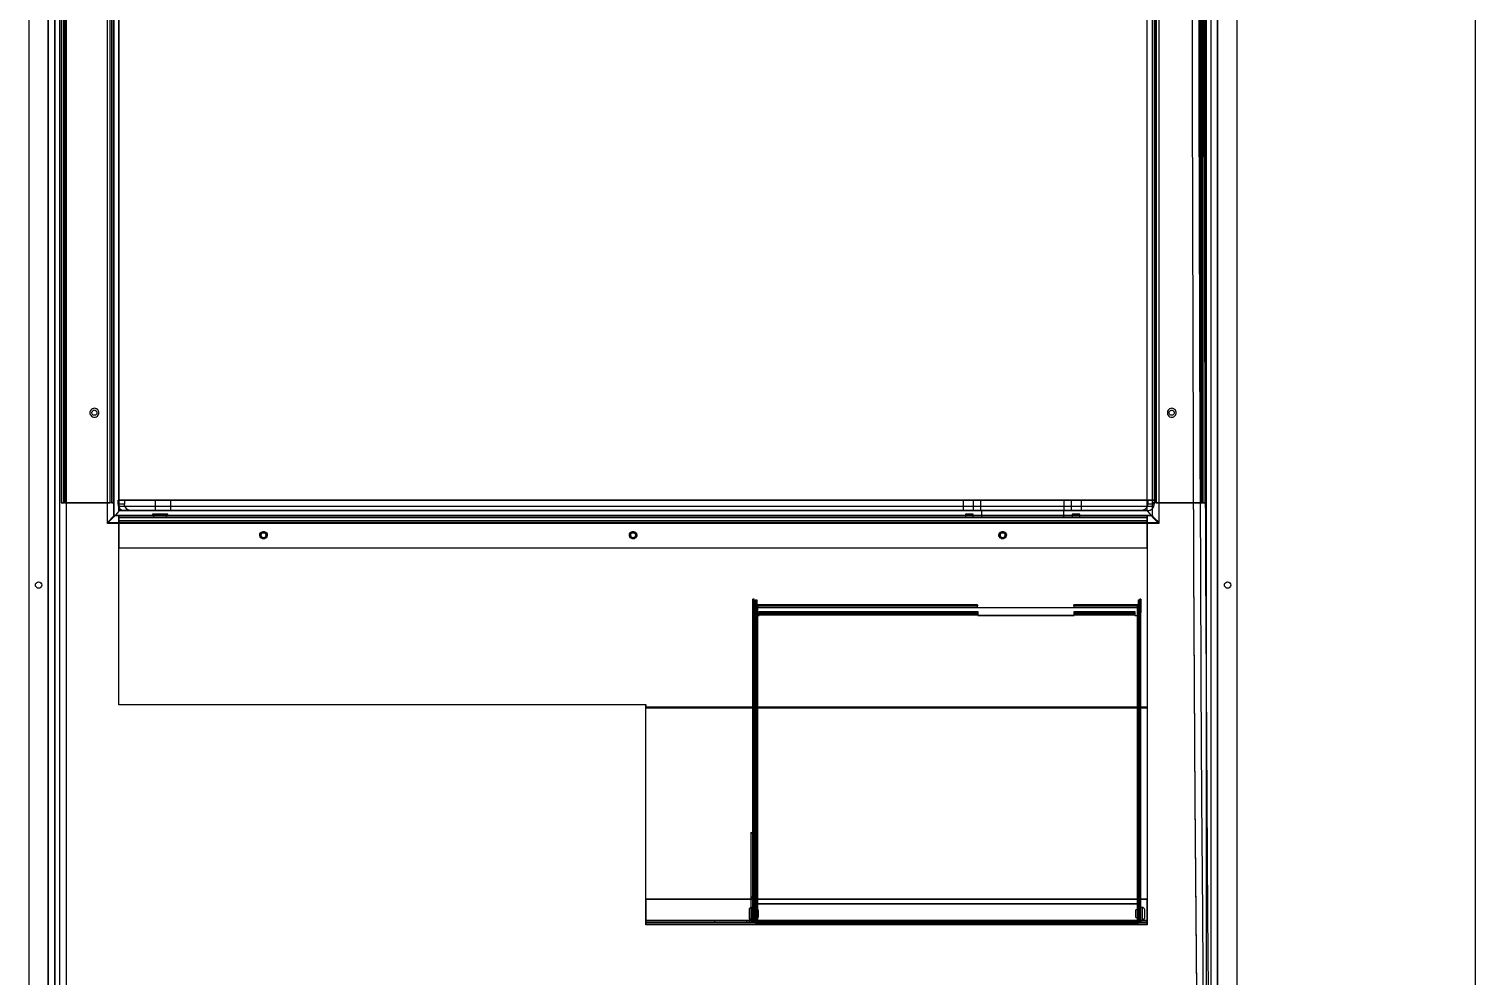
# Model space of a CAD drawing. Extents: x -36.1 to 57, y 1.4 to 46.9.
# Drawn here: x 28.626 to 29.751, y 4.031 to 4.767 of the extents above; entities that cross this region are included whole.
import ezdxf

# ---------------------------------------------------------------- set-up
doc = ezdxf.new("R2010")
doc.units = 0
doc.header["$LTSCALE"] = 0.02
doc.layers.add('CARENAGEM', color=1, linetype='CONTINUOUS')
doc.layers.add('DIVISORIA', color=5, linetype='CONTINUOUS')

msp = doc.modelspace()

# ---------------------------------------------------------------- linework, layer by layer
at = {"layer": 'CARENAGEM', "linetype": 'Continuous'}
for p, q in [((28.6263, 5.8148), (28.6263, 3.7948)), ((28.6263, 5.8148), (28.6263, 3.7948)), ((29.5663, 3.7948), (29.5663, 5.8148)), ((29.5663, 3.7948), (29.5663, 5.8148)), ((28.6413, 3.8138), (28.6413, 5.7958)), ((28.6413, 5.7958), (28.6413, 3.8138)), ((28.6463, 3.8138), (28.6463, 5.7958)), ((28.6463, 5.7958), (28.6463, 3.8138)), ((28.6503, 3.8138), (28.6503, 5.7958)), ((28.6503, 3.8138), (28.6503, 5.7958)), ((28.6553, 5.7984), (28.6553, 3.8111)), ((28.6553, 5.7972), (28.6553, 3.8123)), ((29.542, 5.7958), (29.542, 3.8138)), ((29.546, 3.8138), (29.546, 5.7958)), ((29.5509, 5.7958), (29.5509, 3.8138)), ((29.5509, 3.8138), (29.5509, 5.7958)), ((28.6873, 4.3832), (28.6873, 5.4788)), ((28.6873, 4.3827), (28.6873, 5.4748)), ((28.6923, 5.4788), (28.6923, 4.3887)), ((28.6963, 5.4748), (28.6963, 4.3927)), ((29.4963, 4.3927), (29.4963, 5.4748)), ((29.5003, 4.3887), (29.5003, 5.4788)), ((29.5053, 5.4788), (29.5053, 4.3832)), ((29.5053, 5.4748), (29.5053, 4.3827)), ((28.6923, 4.3888), (28.6923, 5.2788)), ((29.5003, 4.3888), (29.5003, 5.2788)), ((28.6513, 5.2688), (28.6513, 4.3988)), ((28.6513, 5.2688), (28.6513, 4.3988)), ((28.6528, 5.2688), (28.6528, 4.3988)), ((28.6528, 5.2688), (28.6528, 4.3988)), ((28.6536, 5.2688), (28.6536, 4.3988)), ((28.6542, 5.2688), (28.6542, 4.3988)), ((28.6543, 5.2688), (28.6543, 4.3988)), ((28.6551, 4.3988), (28.6551, 5.2688)), ((28.6892, 5.2688), (28.6892, 4.3988)), ((28.6892, 5.2688), (28.6892, 4.3988)), ((28.6908, 5.2688), (28.6908, 4.3988)), ((28.6908, 4.3988), (28.6908, 5.2688)), ((28.6923, 5.2688), (28.6923, 4.3988)), ((28.6923, 5.2688), (28.6923, 4.3988)), ((28.6963, 4.3928), (28.6963, 5.2748)), ((29.4963, 4.3928), (29.4963, 5.2748)), ((29.5003, 4.3988), (29.5003, 5.2688)), ((29.5003, 4.3988), (29.5003, 5.2688)), ((29.5018, 4.3988), (29.5018, 5.2688)), ((29.5018, 5.2688), (29.5018, 4.3988)), ((29.5033, 4.3988), (29.5033, 5.2688)), ((29.5034, 4.3988), (29.5034, 5.2688)), ((29.5375, 5.2688), (29.5375, 4.3988)), ((29.5382, 4.3988), (29.5382, 5.2688)), ((29.5383, 4.3988), (29.5383, 5.2688)), ((29.5389, 4.3988), (29.5389, 5.2688)), ((29.5397, 4.3988), (29.5397, 5.2688)), ((29.5397, 4.3988), (29.5397, 5.2688)), ((29.5412, 4.3988), (29.5412, 5.2688)), ((29.5412, 4.3988), (29.5412, 5.2688)), ((28.6957, 4.4008), (29.5015, 4.4008)), ((28.7006, 4.4008), (28.6957, 4.4008)), ((29.4966, 4.4008), (28.7006, 4.4008)), ((28.7006, 4.4008), (28.7006, 4.3978)), ((28.7246, 4.4008), (28.7246, 4.3928)), ((28.7366, 4.4008), (28.7246, 4.4008)), ((28.7366, 4.3928), (28.7366, 4.4008)), ((29.3531, 4.4008), (29.3531, 4.3928)), ((29.3611, 4.4008), (29.3531, 4.4008)), ((29.3611, 4.3928), (29.3611, 4.4008)), ((29.4316, 4.4008), (29.3666, 4.4008)), ((29.3666, 4.4008), (29.3666, 4.3928)), ((29.4316, 4.3928), (29.4316, 4.4008)), ((29.4371, 4.4008), (29.4371, 4.3928)), ((29.4451, 4.4008), (29.4371, 4.4008)), ((29.4451, 4.3928), (29.4451, 4.4008)), ((29.4966, 4.4008), (29.4966, 4.3978)), ((29.5015, 4.4008), (29.4966, 4.4008)), ((28.6542, 4.3988), (28.6513, 4.3988)), ((28.6528, 4.3988), (28.6513, 4.3988)), ((28.6513, 4.3988), (28.6536, 4.3988)), ((28.6543, 4.3988), (28.6528, 4.3988)), ((28.6551, 4.3988), (28.6528, 4.3988)), ((28.6551, 4.3988), (28.6536, 4.3988)), ((28.6543, 4.3988), (28.6542, 4.3988)), ((28.6892, 4.3988), (28.6542, 4.3988)), ((28.6543, 4.3988), (28.6892, 4.3988)), ((28.6923, 4.3988), (28.6892, 4.3988)), ((28.6908, 4.3988), (28.6892, 4.3988)), ((28.6892, 4.3988), (28.6892, 4.3988)), ((28.6908, 4.3988), (28.6908, 4.3988)), ((28.6908, 4.3988), (28.6923, 4.3988)), ((28.6908, 4.3988), (28.6923, 4.3988)), ((28.6923, 4.3988), (28.6923, 4.3988)), ((28.6923, 4.3888), (29.5003, 4.3888)), ((29.5003, 4.3888), (28.6923, 4.3888)), ((28.6923, 4.3887), (28.6923, 4.3888)), ((28.6923, 4.3888), (28.6923, 4.3888)), ((28.7006, 4.3978), (28.6956, 4.3978)), ((29.5013, 4.3958), (28.696, 4.3958)), ((28.6963, 4.3928), (29.4963, 4.3928)), ((29.4963, 4.3928), (28.6963, 4.3928)), ((28.6963, 4.3927), (28.6963, 4.3928)), ((28.6963, 4.3928), (28.6963, 4.3928)), ((29.4963, 4.3888), (28.6963, 4.3888)), ((28.6963, 4.3888), (29.4963, 4.3888)), ((28.6963, 4.3888), (28.6963, 4.3849)), ((28.6963, 4.3873), (28.6963, 4.3888)), ((28.6963, 4.3888), (28.6963, 4.3888)), ((28.6963, 4.3873), (28.6963, 4.3888)), ((28.6963, 4.3846), (28.6963, 4.3888)), ((28.7006, 4.3928), (29.4967, 4.3928)), ((28.7006, 4.3928), (28.7056, 4.3928)), ((29.4916, 4.3928), (28.7056, 4.3928)), ((28.7223, 4.3898), (28.7223, 4.3888)), ((28.7223, 4.3888), (28.7343, 4.3888)), ((28.7233, 4.3888), (28.7233, 4.3873)), ((28.7333, 4.3888), (28.7233, 4.3888)), ((28.7366, 4.3928), (28.7246, 4.3928)), ((28.7333, 4.3873), (28.7333, 4.3888)), ((28.7343, 4.3888), (28.7343, 4.3898)), ((29.3611, 4.3928), (29.3531, 4.3928)), ((29.3548, 4.3898), (29.3548, 4.3888)), ((29.3608, 4.3888), (29.3548, 4.3888)), ((29.3548, 4.3888), (29.3608, 4.3888)), ((29.3548, 4.3888), (29.3548, 4.3873)), ((29.3608, 4.3888), (29.3608, 4.3898)), ((29.3608, 4.3873), (29.3608, 4.3888)), ((29.4316, 4.3928), (29.3666, 4.3928)), ((29.3673, 4.3928), (29.4313, 4.3928)), ((29.3673, 4.3928), (29.3673, 4.3888)), ((29.4313, 4.3888), (29.3673, 4.3888)), ((29.3673, 4.3888), (29.4313, 4.3888)), ((29.3673, 4.3888), (29.3673, 4.3873)), ((29.4313, 4.3888), (29.4313, 4.3928)), ((29.4313, 4.3873), (29.4313, 4.3888)), ((29.4451, 4.3928), (29.4371, 4.3928)), ((29.4378, 4.3898), (29.4378, 4.3888)), ((29.4438, 4.3888), (29.4378, 4.3888)), ((29.4378, 4.3888), (29.4438, 4.3888)), ((29.4378, 4.3888), (29.4378, 4.3873)), ((29.4438, 4.3888), (29.4438, 4.3898)), ((29.4438, 4.3873), (29.4438, 4.3888)), ((29.4916, 4.3928), (29.4967, 4.3928)), ((29.4963, 4.3928), (29.4963, 4.3927)), ((29.4963, 4.3928), (29.4963, 4.3928)), ((29.4963, 4.3849), (29.4963, 4.3888)), ((29.4963, 4.3888), (29.4963, 4.3888)), ((29.4963, 4.3873), (29.4963, 4.3888)), ((29.4963, 4.3888), (29.4963, 4.3846)), ((29.4963, 4.3873), (29.4963, 4.3888)), ((29.5017, 4.3978), (29.4966, 4.3978)), ((29.5034, 4.3988), (29.5003, 4.3988)), ((29.5018, 4.3988), (29.5003, 4.3988)), ((29.5003, 4.3988), (29.5003, 4.3988)), ((29.5018, 4.3988), (29.5003, 4.3988)), ((29.5003, 4.3888), (29.5003, 4.3887)), ((29.5003, 4.3888), (29.5003, 4.3888)), ((29.5033, 4.3988), (29.5018, 4.3988)), ((29.5018, 4.3988), (29.5018, 4.3988)), ((29.5033, 4.3988), (29.5034, 4.3988)), ((29.5382, 4.3988), (29.5033, 4.3988)), ((29.5034, 4.3988), (29.5383, 4.3988)), ((29.5375, 4.3988), (29.5397, 4.3988)), ((29.5375, 4.3988), (29.5389, 4.3988)), ((29.5397, 4.3988), (29.5382, 4.3988)), ((29.5382, 4.3988), (29.5383, 4.3988)), ((29.5412, 4.3988), (29.5383, 4.3988)), ((29.5412, 4.3988), (29.5389, 4.3988)), ((29.5397, 4.3988), (29.5412, 4.3988)), ((29.5053, 4.3832), (28.6873, 4.3832)), ((29.5053, 4.3827), (28.6873, 4.3827)), ((29.4963, 4.3873), (28.6963, 4.3873)), ((28.6963, 4.3873), (29.4963, 4.3873)), ((28.6963, 4.3873), (28.6963, 4.3849)), ((28.6963, 4.3873), (28.6963, 4.3873)), ((28.6963, 4.3848), (28.6963, 4.3873)), ((28.6963, 4.3849), (29.4963, 4.3849)), ((28.6963, 4.3849), (29.4963, 4.3849)), ((28.6963, 4.3849), (28.6963, 4.3637)), ((28.6963, 4.3849), (28.6963, 4.3849)), ((28.6963, 4.3849), (28.6963, 4.3637)), ((29.4963, 4.3848), (28.6963, 4.3848)), ((28.6963, 4.2419), (28.6963, 4.3848)), ((28.6963, 4.3848), (28.6963, 4.3846)), ((29.4963, 4.3846), (28.6963, 4.3846)), ((28.6963, 4.2417), (28.6963, 4.3846)), ((28.7333, 4.3873), (28.7233, 4.3873)), ((29.3608, 4.3873), (29.3548, 4.3873)), ((29.4313, 4.3873), (29.3673, 4.3873)), ((29.4438, 4.3873), (29.4378, 4.3873)), ((29.4963, 4.3849), (29.4963, 4.3873)), ((29.4963, 4.3873), (29.4963, 4.3873)), ((29.4963, 4.3873), (29.4963, 4.3848)), ((29.4963, 4.3637), (29.4963, 4.3849)), ((29.4963, 4.3849), (29.4963, 4.3849)), ((29.4963, 4.3637), (29.4963, 4.3849)), ((29.4963, 4.3848), (29.4963, 4.2399)), ((29.4963, 4.3848), (29.4963, 4.3846)), ((29.4963, 4.3846), (29.4963, 4.2397)), ((28.8063, 4.3736), (28.8063, 4.3736)), ((28.8068, 4.3737), (28.8068, 4.3736)), ((28.8108, 4.3736), (28.8108, 4.3737)), ((28.8113, 4.3736), (28.8113, 4.3736)), ((29.0938, 4.3736), (29.0938, 4.3736)), ((29.0943, 4.3737), (29.0943, 4.3736)), ((29.0983, 4.3736), (29.0983, 4.3737)), ((29.0988, 4.3736), (29.0988, 4.3736)), ((29.3813, 4.3736), (29.3813, 4.3736)), ((29.3818, 4.3737), (29.3818, 4.3736)), ((29.3858, 4.3736), (29.3858, 4.3737)), ((29.3863, 4.3736), (29.3863, 4.3736)), ((28.6963, 4.3637), (29.4963, 4.3637)), ((28.6963, 4.3637), (29.4963, 4.3637)), ((28.6963, 4.3637), (28.6963, 4.3637)), ((29.4963, 4.3637), (29.4963, 4.3637)), ((29.1895, 4.0727), (29.1895, 4.3239)), ((29.1904, 4.3239), (29.1895, 4.3239)), ((29.1895, 4.3134), (29.1895, 4.3239)), ((29.1904, 4.0727), (29.1904, 4.3239)), ((29.1904, 4.3134), (29.1904, 4.3239)), ((29.1916, 4.0814), (29.1916, 4.3232)), ((29.1916, 4.3232), (29.1925, 4.3232)), ((29.1916, 4.3232), (29.1916, 4.3192)), ((29.1925, 4.0814), (29.1925, 4.3232)), ((29.1925, 4.3232), (29.1925, 4.3192)), ((29.4895, 4.0814), (29.4895, 4.3232)), ((29.4895, 4.3232), (29.4904, 4.3232)), ((29.4895, 4.3192), (29.4895, 4.3232)), ((29.4904, 4.0727), (29.4904, 4.3239)), ((29.4913, 4.3239), (29.4904, 4.3239)), ((29.4904, 4.3239), (29.4904, 4.3134)), ((29.4904, 4.0814), (29.4904, 4.3232)), ((29.4904, 4.3192), (29.4904, 4.3232)), ((29.4913, 4.0727), (29.4913, 4.3239)), ((29.4913, 4.3239), (29.4913, 4.3134)), ((29.1895, 4.3116), (29.1895, 4.3134)), ((29.1895, 4.3134), (29.1904, 4.3134)), ((29.1895, 4.0738), (29.1895, 4.3116)), ((29.1904, 4.3116), (29.1895, 4.3116)), ((29.1904, 4.3116), (29.1904, 4.3134)), ((29.1904, 4.0738), (29.1904, 4.3116)), ((29.1913, 4.3114), (29.1913, 4.3113)), ((29.1913, 4.3112), (29.1913, 4.3114)), ((29.1913, 4.3111), (29.1913, 4.3113)), ((29.1913, 4.0737), (29.1913, 4.3112)), ((29.1913, 4.3112), (29.1913, 4.3111)), ((29.1913, 4.3112), (29.1943, 4.3112)), ((29.1913, 4.0735), (29.1913, 4.3111)), ((29.1913, 4.3111), (29.1943, 4.3111)), ((29.1925, 4.3192), (29.1916, 4.3192)), ((29.1916, 4.3174), (29.1916, 4.3192)), ((29.1916, 4.0729), (29.1916, 4.3174)), ((29.1916, 4.3174), (29.1925, 4.3174)), ((29.1925, 4.3174), (29.1925, 4.3192)), ((29.1925, 4.0729), (29.1925, 4.3174)), ((29.1934, 4.3195), (29.1934, 4.3186)), ((29.1934, 4.3195), (29.1934, 4.3192)), ((29.3641, 4.3195), (29.1934, 4.3195)), ((29.1934, 4.3192), (29.1934, 4.3173)), ((29.1934, 4.3183), (29.1934, 4.3192)), ((29.3641, 4.3192), (29.1934, 4.3192)), ((29.1934, 4.3186), (29.1934, 4.3183)), ((29.3641, 4.3186), (29.1934, 4.3186)), ((29.1934, 4.3183), (29.1934, 4.3173)), ((29.3641, 4.3183), (29.1934, 4.3183)), ((29.1934, 4.0728), (29.1934, 4.3173)), ((29.1934, 4.0729), (29.1934, 4.3173)), ((29.1934, 4.3173), (29.1934, 4.3173)), ((29.1934, 4.3173), (29.3641, 4.3173)), ((29.1934, 4.3173), (29.3641, 4.3173)), ((29.1943, 4.3132), (29.1943, 4.3141)), ((29.1943, 4.3134), (29.1943, 4.3141)), ((29.1943, 4.3141), (29.3645, 4.3141)), ((29.1943, 4.3113), (29.1943, 4.3134)), ((29.3645, 4.3134), (29.1943, 4.3134)), ((29.1943, 4.3132), (29.1943, 4.3125)), ((29.1943, 4.3132), (29.3645, 4.3132)), ((29.1943, 4.3114), (29.1943, 4.3125)), ((29.1943, 4.3125), (29.3645, 4.3125)), ((29.1943, 4.3114), (29.1943, 4.3112)), ((29.3645, 4.3114), (29.1943, 4.3114)), ((29.1943, 4.3111), (29.1943, 4.3113)), ((29.3645, 4.3113), (29.1943, 4.3113)), ((29.1943, 4.3111), (29.1943, 4.3112)), ((29.3641, 4.3195), (29.3641, 4.3186)), ((29.3641, 4.3192), (29.3641, 4.3195)), ((29.3641, 4.3173), (29.3641, 4.3192)), ((29.3641, 4.3183), (29.3641, 4.3186)), ((29.3641, 4.3173), (29.3641, 4.3183)), ((29.3641, 4.3171), (29.3641, 4.3173)), ((29.3641, 4.3173), (29.3641, 4.3171)), ((29.4391, 4.3171), (29.3641, 4.3171)), ((29.4391, 4.3171), (29.3641, 4.3171)), ((29.3641, 4.3171), (29.3641, 4.3171)), ((29.3645, 4.3132), (29.3645, 4.3141)), ((29.3645, 4.3141), (29.3645, 4.3134)), ((29.3645, 4.3134), (29.3645, 4.3113)), ((29.3645, 4.3125), (29.3645, 4.3132)), ((29.3645, 4.3125), (29.3645, 4.3114)), ((29.3645, 4.3112), (29.3645, 4.3114)), ((29.3645, 4.3111), (29.3645, 4.3113)), ((29.4395, 4.3112), (29.3645, 4.3112)), ((29.3645, 4.3112), (29.3645, 4.3111)), ((29.3645, 4.3111), (29.4395, 4.3111)), ((29.4886, 4.3195), (29.4391, 4.3195)), ((29.4391, 4.3186), (29.4391, 4.3195)), ((29.4391, 4.3195), (29.4391, 4.3192)), ((29.4886, 4.3192), (29.4391, 4.3192)), ((29.4391, 4.3192), (29.4391, 4.3173)), ((29.4886, 4.3186), (29.4391, 4.3186)), ((29.4391, 4.3186), (29.4391, 4.3183)), ((29.4886, 4.3183), (29.4391, 4.3183)), ((29.4391, 4.3183), (29.4391, 4.3173)), ((29.4391, 4.3173), (29.4886, 4.3173)), ((29.4391, 4.3173), (29.4886, 4.3173)), ((29.4391, 4.3171), (29.4391, 4.3173)), ((29.4391, 4.3171), (29.4391, 4.3173)), ((29.4391, 4.3171), (29.4391, 4.3171)), ((29.4395, 4.3141), (29.4865, 4.3141)), ((29.4395, 4.3141), (29.4395, 4.3132)), ((29.4395, 4.3134), (29.4395, 4.3141)), ((29.4865, 4.3134), (29.4395, 4.3134)), ((29.4395, 4.3113), (29.4395, 4.3134)), ((29.4395, 4.3132), (29.4865, 4.3132)), ((29.4395, 4.3132), (29.4395, 4.3125)), ((29.4395, 4.3125), (29.4865, 4.3125)), ((29.4395, 4.3114), (29.4395, 4.3125)), ((29.4865, 4.3114), (29.4395, 4.3114)), ((29.4395, 4.3114), (29.4395, 4.3112)), ((29.4865, 4.3113), (29.4395, 4.3113)), ((29.4395, 4.3111), (29.4395, 4.3113)), ((29.4395, 4.3111), (29.4395, 4.3112)), ((29.4865, 4.3132), (29.4865, 4.3141)), ((29.4865, 4.3141), (29.4865, 4.3134)), ((29.4865, 4.3134), (29.4865, 4.3113)), ((29.4865, 4.3125), (29.4865, 4.3132)), ((29.4865, 4.3125), (29.4865, 4.3114)), ((29.4865, 4.3112), (29.4865, 4.3114)), ((29.4865, 4.3111), (29.4865, 4.3113)), ((29.4865, 4.3112), (29.4865, 4.3111)), ((29.4865, 4.3112), (29.4895, 4.3112)), ((29.4865, 4.3111), (29.4895, 4.3111)), ((29.4886, 4.3195), (29.4886, 4.3186)), ((29.4886, 4.3192), (29.4886, 4.3195)), ((29.4886, 4.3183), (29.4886, 4.3192)), ((29.4886, 4.3173), (29.4886, 4.3192)), ((29.4886, 4.3183), (29.4886, 4.3186)), ((29.4886, 4.3173), (29.4886, 4.3183)), ((29.4886, 4.0728), (29.4886, 4.3173)), ((29.4886, 4.0729), (29.4886, 4.3173)), ((29.4886, 4.3173), (29.4886, 4.3173)), ((29.4904, 4.3192), (29.4895, 4.3192)), ((29.4895, 4.3174), (29.4895, 4.3192)), ((29.4895, 4.0729), (29.4895, 4.3174)), ((29.4895, 4.3174), (29.4904, 4.3174)), ((29.4895, 4.3114), (29.4895, 4.3113)), ((29.4895, 4.3114), (29.4895, 4.3112)), ((29.4895, 4.3111), (29.4895, 4.3113)), ((29.4895, 4.0737), (29.4895, 4.3112)), ((29.4895, 4.3111), (29.4895, 4.3112)), ((29.4895, 4.0735), (29.4895, 4.3111)), ((29.4904, 4.3174), (29.4904, 4.3192)), ((29.4904, 4.0729), (29.4904, 4.3174)), ((29.4904, 4.3116), (29.4904, 4.3134)), ((29.4904, 4.3134), (29.4913, 4.3134)), ((29.4904, 4.0738), (29.4904, 4.3116)), ((29.4913, 4.3116), (29.4904, 4.3116)), ((29.4913, 4.3116), (29.4913, 4.3134)), ((29.4913, 4.0738), (29.4913, 4.3116)), ((28.6963, 4.2417), (28.6963, 4.2419)), ((28.6963, 4.2419), (29.1063, 4.2419)), ((29.1063, 4.2417), (28.6963, 4.2417)), ((29.1063, 4.2417), (29.1063, 4.2419)), ((29.1063, 4.2419), (29.1063, 4.2399)), ((29.1063, 4.2397), (29.1063, 4.2417)), ((29.4963, 4.2399), (29.1063, 4.2399)), ((29.1063, 4.2399), (29.1063, 4.2397)), ((29.1063, 4.2396), (29.1063, 4.2399)), ((29.4963, 4.2397), (29.1063, 4.2397)), ((29.1063, 4.2393), (29.1063, 4.2397)), ((29.4963, 4.2396), (29.1063, 4.2396)), ((29.1063, 4.0738), (29.1063, 4.2396)), ((29.1063, 4.2396), (29.1063, 4.2393)), ((29.1063, 4.2393), (29.4963, 4.2393)), ((29.1063, 4.0735), (29.1063, 4.2393)), ((29.4963, 4.2397), (29.4963, 4.2399)), ((29.4963, 4.2399), (29.4963, 4.2396)), ((29.4963, 4.2397), (29.4963, 4.2393)), ((29.4963, 4.2396), (29.4963, 4.0738)), ((29.4963, 4.2396), (29.4963, 4.2393)), ((29.4963, 4.2393), (29.4963, 4.0735)), ((29.188, 4.142), (29.188, 4.092)), ((29.1895, 4.142), (29.188, 4.142)), ((29.188, 4.1419), (29.188, 4.142)), ((29.188, 4.1419), (29.188, 4.0749)), ((29.1895, 4.1419), (29.188, 4.1419)), ((29.1895, 4.142), (29.1895, 4.092)), ((29.1895, 4.1419), (29.1895, 4.142)), ((29.1895, 4.1419), (29.1895, 4.0749)), ((29.4963, 4.0905), (29.1063, 4.0905)), ((29.1063, 4.0903), (29.1063, 4.0905)), ((29.1063, 4.0905), (29.1063, 4.074)), ((29.4963, 4.0903), (29.1063, 4.0903)), ((29.1063, 4.0903), (29.1063, 4.0738)), ((29.188, 4.092), (29.1895, 4.092)), ((29.1895, 4.092), (29.188, 4.092)), ((29.188, 4.092), (29.188, 4.092)), ((29.188, 4.092), (29.188, 4.075)), ((29.1885, 4.0741), (29.1885, 4.0841)), ((29.1895, 4.0841), (29.1885, 4.0841)), ((29.1895, 4.092), (29.1895, 4.075)), ((29.1895, 4.092), (29.1895, 4.092)), ((29.1895, 4.0841), (29.1895, 4.0741)), ((29.1913, 4.0867), (29.1913, 4.0868)), ((29.1913, 4.0868), (29.1913, 4.0737)), ((29.4895, 4.0868), (29.1913, 4.0868)), ((29.1913, 4.0867), (29.1913, 4.0736)), ((29.4895, 4.0867), (29.1913, 4.0867)), ((29.4895, 4.0867), (29.4895, 4.0868)), ((29.4895, 4.0737), (29.4895, 4.0868)), ((29.4895, 4.0736), (29.4895, 4.0867)), ((29.4913, 4.0741), (29.4913, 4.0841)), ((29.4923, 4.0841), (29.4913, 4.0841)), ((29.4923, 4.0841), (29.4923, 4.0741)), ((29.4963, 4.0903), (29.4963, 4.0905)), ((29.4963, 4.074), (29.4963, 4.0905)), ((29.4963, 4.0738), (29.4963, 4.0903)), ((29.4963, 4.074), (29.1063, 4.074)), ((29.1063, 4.074), (29.1063, 4.0738)), ((29.1063, 4.074), (29.1063, 4.0719)), ((29.4963, 4.0738), (29.1063, 4.0738)), ((29.1063, 4.0738), (29.4963, 4.0738)), ((29.1063, 4.0735), (29.1063, 4.0738)), ((29.1063, 4.072), (29.1063, 4.0738)), ((29.1063, 4.0738), (29.1063, 4.0704)), ((29.4963, 4.0735), (29.1063, 4.0735)), ((29.1063, 4.0705), (29.1063, 4.0735)), ((29.1845, 4.0735), (29.1595, 4.0735)), ((29.1595, 4.0734), (29.1595, 4.0735)), ((29.1595, 4.0735), (29.1595, 4.072)), ((29.1865, 4.0734), (29.1595, 4.0734)), ((29.1595, 4.0734), (29.1595, 4.0719)), ((29.1845, 4.0735), (29.1845, 4.072)), ((29.1865, 4.0735), (29.1845, 4.0735)), ((29.1845, 4.0735), (29.1845, 4.0735)), ((29.1845, 4.0735), (29.1845, 4.072)), ((29.1865, 4.0821), (29.1865, 4.0761)), ((29.1865, 4.0734), (29.1865, 4.0735)), ((29.1865, 4.0734), (29.1865, 4.0719)), ((29.188, 4.0749), (29.188, 4.075)), ((29.1895, 4.0749), (29.188, 4.0749)), ((29.1885, 4.0741), (29.1895, 4.0741)), ((29.1895, 4.0821), (29.1895, 4.0761)), ((29.1895, 4.0761), (29.1895, 4.0821)), ((29.1935, 4.0821), (29.1895, 4.0821)), ((29.1904, 4.0821), (29.1895, 4.0821)), ((29.1895, 4.0761), (29.1935, 4.0761)), ((29.1895, 4.0761), (29.1904, 4.0761)), ((29.1895, 4.0749), (29.1895, 4.075)), ((29.1895, 4.0728), (29.1895, 4.0738)), ((29.1895, 4.0738), (29.1904, 4.0738)), ((29.1895, 4.0727), (29.1895, 4.0728)), ((29.1904, 4.0728), (29.1895, 4.0728)), ((29.1904, 4.0761), (29.1904, 4.0821)), ((29.1904, 4.0728), (29.1904, 4.0738)), ((29.1904, 4.0727), (29.1904, 4.0728)), ((29.1913, 4.0737), (29.1913, 4.0735)), ((29.1913, 4.0729), (29.1913, 4.0737)), ((29.1913, 4.0737), (29.1913, 4.0736)), ((29.1913, 4.0737), (29.1913, 4.0728)), ((29.4895, 4.0737), (29.1913, 4.0737)), ((29.1913, 4.0737), (29.4895, 4.0737)), ((29.1913, 4.0736), (29.1913, 4.0719)), ((29.4895, 4.0736), (29.1913, 4.0736)), ((29.1913, 4.072), (29.1913, 4.0735)), ((29.1913, 4.0735), (29.4895, 4.0735)), ((29.1913, 4.0729), (29.1913, 4.072)), ((29.1913, 4.0728), (29.1913, 4.0729)), ((29.4895, 4.0729), (29.1913, 4.0729)), ((29.1913, 4.0728), (29.1913, 4.0719)), ((29.1913, 4.0728), (29.4895, 4.0728)), ((29.1916, 4.0821), (29.1916, 4.0761)), ((29.1925, 4.0821), (29.1916, 4.0821)), ((29.1916, 4.0814), (29.1925, 4.0814)), ((29.1916, 4.0737), (29.1916, 4.0814)), ((29.1916, 4.0761), (29.1925, 4.0761)), ((29.1925, 4.0737), (29.1916, 4.0737)), ((29.1916, 4.0729), (29.1916, 4.0737)), ((29.1916, 4.0729), (29.1925, 4.0729)), ((29.1925, 4.0821), (29.1925, 4.0761)), ((29.1925, 4.0814), (29.1925, 4.0737)), ((29.1925, 4.0729), (29.1925, 4.0737)), ((29.1934, 4.0728), (29.1934, 4.0729)), ((29.1934, 4.0729), (29.4886, 4.0729)), ((29.1934, 4.0728), (29.4886, 4.0728)), ((29.1935, 4.0821), (29.1935, 4.0761)), ((29.4873, 4.0761), (29.4873, 4.0821)), ((29.4913, 4.0821), (29.4873, 4.0821)), ((29.4873, 4.0761), (29.4913, 4.0761)), ((29.4886, 4.0728), (29.4886, 4.0729)), ((29.4895, 4.0761), (29.4895, 4.0821)), ((29.4904, 4.0821), (29.4895, 4.0821)), ((29.4895, 4.0814), (29.4904, 4.0814)), ((29.4895, 4.0737), (29.4895, 4.0814)), ((29.4895, 4.0761), (29.4904, 4.0761)), ((29.4904, 4.0737), (29.4895, 4.0737)), ((29.4895, 4.0737), (29.4895, 4.0729)), ((29.4895, 4.0737), (29.4895, 4.0735)), ((29.4895, 4.0737), (29.4895, 4.0729)), ((29.4895, 4.0728), (29.4895, 4.0737)), ((29.4895, 4.0737), (29.4895, 4.0736)), ((29.4895, 4.0719), (29.4895, 4.0736)), ((29.4895, 4.0735), (29.4895, 4.072)), ((29.4895, 4.0729), (29.4904, 4.0729)), ((29.4895, 4.0729), (29.4895, 4.072)), ((29.4895, 4.0729), (29.4895, 4.0728)), ((29.4895, 4.0728), (29.4895, 4.0719)), ((29.4904, 4.0821), (29.4904, 4.0761)), ((29.4904, 4.0821), (29.4904, 4.0761)), ((29.4913, 4.0821), (29.4904, 4.0821)), ((29.4904, 4.0814), (29.4904, 4.0737)), ((29.4904, 4.0761), (29.4913, 4.0761)), ((29.4904, 4.0728), (29.4904, 4.0738)), ((29.4904, 4.0738), (29.4913, 4.0738)), ((29.4904, 4.0737), (29.4904, 4.0729)), ((29.4904, 4.0728), (29.4904, 4.0727)), ((29.4913, 4.0728), (29.4904, 4.0728)), ((29.4913, 4.0761), (29.4913, 4.0821)), ((29.4913, 4.0761), (29.4913, 4.0821)), ((29.4913, 4.0741), (29.4923, 4.0741)), ((29.4913, 4.0728), (29.4913, 4.0738)), ((29.4913, 4.0728), (29.4913, 4.0727)), ((29.4943, 4.0761), (29.4943, 4.0821)), ((29.4963, 4.0719), (29.4963, 4.074)), ((29.4963, 4.074), (29.4963, 4.0738)), ((29.4963, 4.0735), (29.4963, 4.0738)), ((29.4963, 4.0738), (29.4963, 4.072)), ((29.4963, 4.0704), (29.4963, 4.0738)), ((29.4963, 4.0735), (29.4963, 4.0705)), ((29.4963, 4.072), (29.1063, 4.072)), ((29.1063, 4.0719), (29.1063, 4.072)), ((29.1063, 4.072), (29.1063, 4.0705)), ((29.4963, 4.0719), (29.1063, 4.0719)), ((29.1063, 4.0704), (29.1063, 4.0719)), ((29.4963, 4.0705), (29.1063, 4.0705)), ((29.1063, 4.0704), (29.1063, 4.0705)), ((29.4963, 4.0704), (29.1063, 4.0704)), ((29.1845, 4.072), (29.1595, 4.072)), ((29.1595, 4.0719), (29.1595, 4.072)), ((29.1865, 4.0719), (29.1595, 4.0719)), ((29.1845, 4.072), (29.1845, 4.072)), ((29.1845, 4.072), (29.1865, 4.072)), ((29.1865, 4.0719), (29.1865, 4.072)), ((29.1904, 4.0727), (29.1895, 4.0727)), ((29.1913, 4.0719), (29.1913, 4.072)), ((29.1913, 4.072), (29.4895, 4.072)), ((29.1913, 4.0719), (29.4895, 4.0719)), ((29.4895, 4.072), (29.4895, 4.0719)), ((29.4913, 4.0727), (29.4904, 4.0727)), ((29.4963, 4.072), (29.4963, 4.0719)), ((29.4963, 4.072), (29.4963, 4.0705)), ((29.4963, 4.0704), (29.4963, 4.0719)), ((29.4963, 4.0705), (29.4963, 4.0704))]:
    msp.add_line(p, q, dxfattribs=at)
at = {"layer": 'CARENAGEM', "linetype": 'Continuous', "flags": 128}
for points in [[(29.5366, 3.8111), (29.5358, 3.8992), (29.535, 3.9878), (29.5342, 4.0771), (29.5336, 4.1669), (29.533, 4.2572), (29.5326, 4.3478), (29.5322, 4.4388), (29.5319, 4.5301), (29.5317, 4.6215), (29.5315, 4.7131), (29.5315, 4.8048), (29.5315, 4.8964), (29.5317, 4.988), (29.5319, 5.0795), (29.5322, 5.1707), (29.5326, 5.2617), (29.533, 5.3524), (29.5336, 5.4426), (29.5342, 5.5324), (29.535, 5.6217), (29.5358, 5.7104), (29.5366, 5.7984)], [(29.5366, 3.8123), (29.5358, 3.9002), (29.535, 3.9888), (29.5342, 4.078), (29.5336, 4.1677), (29.533, 4.2578), (29.5326, 4.3484), (29.5322, 4.4393), (29.5319, 4.5304), (29.5317, 4.6217), (29.5315, 4.7132), (29.5315, 4.8048), (29.5315, 4.8963), (29.5317, 4.9878), (29.5319, 5.0791), (29.5322, 5.1703), (29.5326, 5.2612), (29.533, 5.3517), (29.5336, 5.4419), (29.5342, 5.5316), (29.535, 5.6207), (29.5358, 5.7093), (29.5366, 5.7972)], [(29.5416, 5.7958), (29.5408, 5.708), (29.5399, 5.6195), (29.5392, 5.5305), (29.5386, 5.4409), (29.538, 5.3509), (29.5376, 5.2605), (29.5372, 5.1698), (29.5369, 5.0787), (29.5367, 4.9875), (29.5365, 4.8962), (29.5365, 4.8048), (29.5365, 4.7134), (29.5367, 4.622), (29.5369, 4.5308), (29.5372, 4.4398), (29.5376, 4.349), (29.538, 4.2586), (29.5386, 4.1686), (29.5392, 4.079), (29.5399, 3.99), (29.5408, 3.9016), (29.5416, 3.8138)], [(29.5456, 5.7958), (29.5448, 5.708), (29.5439, 5.6195), (29.5432, 5.5305), (29.5426, 5.4409), (29.542, 5.3509), (29.5416, 5.2605), (29.5412, 5.1698), (29.5409, 5.0787), (29.5407, 4.9875), (29.5405, 4.8962), (29.5405, 4.8048), (29.5405, 4.7134), (29.5407, 4.622), (29.5409, 4.5308), (29.5412, 4.4398), (29.5416, 4.349), (29.542, 4.2586), (29.5426, 4.1686), (29.5432, 4.079), (29.5439, 3.99), (29.5448, 3.9016), (29.5456, 3.8138)], [(28.6772, 4.4653), (28.678, 4.4654), (28.6788, 4.4657), (28.6795, 4.4662), (28.6801, 4.4668), (28.6805, 4.4675), (28.6807, 4.4683), (28.6807, 4.4692), (28.6805, 4.47), (28.6801, 4.4708), (28.6795, 4.4714), (28.6788, 4.4719), (28.678, 4.4722), (28.6772, 4.4723), (28.6764, 4.4722), (28.6756, 4.4719), (28.6749, 4.4714), (28.6743, 4.4708), (28.6739, 4.47), (28.6737, 4.4692), (28.6737, 4.4683), (28.6739, 4.4675), (28.6743, 4.4668), (28.6749, 4.4662), (28.6756, 4.4657), (28.6764, 4.4654), (28.6772, 4.4653)], [(28.6772, 4.4708), (28.6779, 4.4707), (28.6785, 4.4703), (28.6789, 4.4699), (28.6792, 4.4693), (28.6792, 4.4686), (28.6791, 4.468), (28.6787, 4.4674), (28.6782, 4.467), (28.6776, 4.4668), (28.6769, 4.4668), (28.6763, 4.467), (28.6758, 4.4674), (28.6754, 4.468), (28.6753, 4.4686), (28.6753, 4.4693), (28.6756, 4.4699), (28.676, 4.4703), (28.6766, 4.4707), (28.6772, 4.4708)], [(29.5153, 4.4723), (29.5145, 4.4722), (29.5137, 4.4719), (29.513, 4.4714), (29.5125, 4.4708), (29.5121, 4.47), (29.5119, 4.4692), (29.5119, 4.4683), (29.5121, 4.4675), (29.5125, 4.4668), (29.513, 4.4662), (29.5137, 4.4657), (29.5145, 4.4654), (29.5153, 4.4653), (29.5162, 4.4654), (29.517, 4.4657), (29.5176, 4.4662), (29.5182, 4.4668), (29.5186, 4.4675), (29.5188, 4.4683), (29.5188, 4.4692), (29.5186, 4.47), (29.5182, 4.4708), (29.5176, 4.4714), (29.517, 4.4719), (29.5162, 4.4722), (29.5153, 4.4723)], [(29.5153, 4.4668), (29.5146, 4.4669), (29.514, 4.4672), (29.5136, 4.4677), (29.5133, 4.4683), (29.5133, 4.4689), (29.5134, 4.4696), (29.5138, 4.4701), (29.5143, 4.4705), (29.5149, 4.4707), (29.5156, 4.4707), (29.5162, 4.4705), (29.5167, 4.4701), (29.5171, 4.4696), (29.5173, 4.4689), (29.5172, 4.4683), (29.517, 4.4677), (29.5165, 4.4672), (29.5159, 4.4669), (29.5153, 4.4668)], [(28.6956, 4.3978), (28.6956, 4.3986), (28.6956, 4.3994), (28.6957, 4.4), (28.6957, 4.4004), (28.6957, 4.4007), (28.6957, 4.4008)], [(29.5015, 4.4008), (29.5016, 4.4007), (29.5016, 4.4004), (29.5016, 4.4), (29.5016, 4.3994), (29.5017, 4.3986), (29.5017, 4.3978)], [(28.6963, 4.3927), (28.6959, 4.3921), (28.6951, 4.391), (28.6933, 4.389), (28.6919, 4.3874), (28.6903, 4.3857), (28.6873, 4.3827), (28.6873, 4.3827)], [(28.6923, 4.3887), (28.6921, 4.3884), (28.6916, 4.3878), (28.6906, 4.3867), (28.6889, 4.3849), (28.6873, 4.3832), (28.6873, 4.3832)], [(28.6956, 4.3978), (28.6957, 4.3966), (28.696, 4.3958)], [(28.696, 4.3958), (28.6965, 4.3949), (28.6971, 4.3942), (28.6978, 4.3936), (28.6987, 4.3931), (28.6996, 4.3929), (28.7006, 4.3928)], [(28.7056, 4.3928), (28.7048, 4.3928), (28.7039, 4.3931), (28.7031, 4.3934), (28.7024, 4.3939), (28.7018, 4.3946), (28.7013, 4.3953), (28.7009, 4.3961), (28.7007, 4.3969), (28.7006, 4.3978)], [(28.7283, 4.3896), (28.7294, 4.3896), (28.7304, 4.3896), (28.7314, 4.3896), (28.7323, 4.3896), (28.733, 4.3897), (28.7336, 4.3897), (28.734, 4.3897), (28.7342, 4.3898), (28.7342, 4.3898), (28.734, 4.3898), (28.7336, 4.3899), (28.733, 4.3899), (28.7323, 4.3899), (28.7314, 4.39), (28.7304, 4.39), (28.7294, 4.39), (28.7283, 4.39), (28.7272, 4.39), (28.7261, 4.39), (28.7251, 4.39), (28.7242, 4.3899), (28.7235, 4.3899), (28.7229, 4.3899), (28.7225, 4.3898), (28.7223, 4.3898), (28.7223, 4.3898), (28.7225, 4.3897), (28.7229, 4.3897), (28.7235, 4.3897), (28.7242, 4.3896), (28.7251, 4.3896), (28.7261, 4.3896), (28.7272, 4.3896), (28.7283, 4.3896)], [(29.3578, 4.3897), (29.3585, 4.3897), (29.3593, 4.3897), (29.3599, 4.3897), (29.3604, 4.3897), (29.3607, 4.3898), (29.3608, 4.3898), (29.3607, 4.3898), (29.3604, 4.3898), (29.3599, 4.3899), (29.3593, 4.3899), (29.3585, 4.3899), (29.3578, 4.3899), (29.357, 4.3899), (29.3563, 4.3899), (29.3556, 4.3899), (29.3552, 4.3898), (29.3549, 4.3898), (29.3548, 4.3898), (29.3549, 4.3898), (29.3552, 4.3897), (29.3556, 4.3897), (29.3563, 4.3897), (29.357, 4.3897), (29.3578, 4.3897)], [(29.4408, 4.3897), (29.4415, 4.3897), (29.4423, 4.3897), (29.4429, 4.3897), (29.4434, 4.3897), (29.4437, 4.3898), (29.4438, 4.3898), (29.4437, 4.3898), (29.4434, 4.3898), (29.4429, 4.3899), (29.4423, 4.3899), (29.4415, 4.3899), (29.4408, 4.3899), (29.44, 4.3899), (29.4393, 4.3899), (29.4386, 4.3899), (29.4382, 4.3898), (29.4379, 4.3898), (29.4378, 4.3898), (29.4379, 4.3898), (29.4382, 4.3897), (29.4386, 4.3897), (29.4393, 4.3897), (29.44, 4.3897), (29.4408, 4.3897)], [(29.4966, 4.3978), (29.4965, 4.3968), (29.4963, 4.3959), (29.4958, 4.395), (29.4952, 4.3942), (29.4944, 4.3936), (29.4935, 4.3932), (29.4926, 4.3929), (29.4916, 4.3928)], [(29.4963, 4.3927), (29.4966, 4.3921), (29.4974, 4.391), (29.4992, 4.389), (29.5007, 4.3874), (29.5022, 4.3857), (29.5052, 4.3827), (29.5053, 4.3827)], [(29.4967, 4.3928), (29.4977, 4.3929), (29.4986, 4.3931), (29.4994, 4.3936), (29.5002, 4.3942), (29.5008, 4.3949), (29.5013, 4.3958)], [(29.5003, 4.3887), (29.5004, 4.3884), (29.5009, 4.3878), (29.5019, 4.3867), (29.5036, 4.3849), (29.5053, 4.3832), (29.5053, 4.3832)], [(29.5013, 4.3958), (29.5016, 4.3969), (29.5017, 4.3978)], [(28.8088, 4.3707), (28.808, 4.3708), (28.8073, 4.3712), (28.8066, 4.3716), (28.8062, 4.3723), (28.8059, 4.373), (28.8059, 4.3738), (28.806, 4.3746), (28.8064, 4.3753), (28.8069, 4.3759), (28.8076, 4.3763), (28.8084, 4.3765), (28.8092, 4.3765), (28.8099, 4.3763), (28.8106, 4.3759), (28.8111, 4.3753), (28.8115, 4.3746), (28.8117, 4.3738), (28.8116, 4.373), (28.8113, 4.3723), (28.8109, 4.3716), (28.8103, 4.3712), (28.8095, 4.3708), (28.8088, 4.3707)], [(29.0963, 4.3707), (29.0955, 4.3708), (29.0948, 4.3712), (29.0941, 4.3716), (29.0937, 4.3723), (29.0934, 4.373), (29.0934, 4.3738), (29.0935, 4.3746), (29.0939, 4.3753), (29.0944, 4.3759), (29.0951, 4.3763), (29.0959, 4.3765), (29.0967, 4.3765), (29.0974, 4.3763), (29.0981, 4.3759), (29.0986, 4.3753), (29.099, 4.3746), (29.0992, 4.3738), (29.0991, 4.373), (29.0988, 4.3723), (29.0984, 4.3716), (29.0978, 4.3712), (29.097, 4.3708), (29.0963, 4.3707)], [(29.3838, 4.3707), (29.383, 4.3708), (29.3823, 4.3712), (29.3816, 4.3716), (29.3812, 4.3723), (29.3809, 4.373), (29.3809, 4.3738), (29.381, 4.3746), (29.3814, 4.3753), (29.3819, 4.3759), (29.3826, 4.3763), (29.3834, 4.3765), (29.3842, 4.3765), (29.3849, 4.3763), (29.3856, 4.3759), (29.3861, 4.3753), (29.3865, 4.3746), (29.3867, 4.3738), (29.3866, 4.373), (29.3863, 4.3723), (29.3859, 4.3716), (29.3853, 4.3712), (29.3845, 4.3708), (29.3838, 4.3707)], [(28.8088, 4.3711), (28.8095, 4.3712), (28.8101, 4.3715), (28.8106, 4.372), (28.811, 4.3726), (28.8112, 4.3733), (28.8112, 4.374), (28.811, 4.3747), (28.8106, 4.3753), (28.8101, 4.3757), (28.8095, 4.376), (28.8088, 4.3761), (28.8081, 4.376), (28.8074, 4.3757), (28.8069, 4.3753), (28.8065, 4.3747), (28.8063, 4.374), (28.8063, 4.3733), (28.8065, 4.3726), (28.8069, 4.372), (28.8074, 4.3715), (28.8081, 4.3712), (28.8088, 4.3711)], [(28.8088, 4.3761), (28.8095, 4.376), (28.8101, 4.3758), (28.8106, 4.3753), (28.811, 4.3747), (28.8112, 4.374), (28.8112, 4.3733), (28.811, 4.3726), (28.8106, 4.372), (28.8101, 4.3715), (28.8095, 4.3713), (28.8088, 4.3711), (28.8081, 4.3713), (28.8074, 4.3715), (28.8069, 4.372), (28.8065, 4.3726), (28.8063, 4.3733), (28.8063, 4.374), (28.8065, 4.3747), (28.8069, 4.3753), (28.8074, 4.3758), (28.8081, 4.376), (28.8088, 4.3761)], [(28.8088, 4.3758), (28.8081, 4.3757), (28.8075, 4.3754), (28.8071, 4.3749), (28.8068, 4.3743), (28.8067, 4.3737), (28.8068, 4.373), (28.8071, 4.3724), (28.8075, 4.372), (28.8081, 4.3717), (28.8088, 4.3716), (28.8094, 4.3717), (28.81, 4.372), (28.8105, 4.3724), (28.8108, 4.373), (28.8109, 4.3737), (28.8108, 4.3743), (28.8105, 4.3749), (28.81, 4.3754), (28.8094, 4.3757), (28.8088, 4.3758)], [(28.8088, 4.3757), (28.8081, 4.3756), (28.8075, 4.3752), (28.8071, 4.3748), (28.8068, 4.3742), (28.8068, 4.3735), (28.8069, 4.3729), (28.8073, 4.3723), (28.8078, 4.3719), (28.8084, 4.3717), (28.8091, 4.3717), (28.8097, 4.3719), (28.8102, 4.3723), (28.8106, 4.3729), (28.8108, 4.3735), (28.8107, 4.3742), (28.8104, 4.3748), (28.81, 4.3752), (28.8094, 4.3756), (28.8088, 4.3757)], [(28.8088, 4.3716), (28.8081, 4.3717), (28.8075, 4.372), (28.8071, 4.3725), (28.8068, 4.3731), (28.8068, 4.3737), (28.8069, 4.3744), (28.8073, 4.3749), (28.8078, 4.3753), (28.8084, 4.3755), (28.8091, 4.3755), (28.8097, 4.3753), (28.8102, 4.3749), (28.8106, 4.3744), (28.8108, 4.3737), (28.8107, 4.3731), (28.8104, 4.3725), (28.81, 4.372), (28.8094, 4.3717), (28.8088, 4.3716)], [(29.0963, 4.3711), (29.097, 4.3712), (29.0976, 4.3715), (29.0981, 4.372), (29.0985, 4.3726), (29.0987, 4.3733), (29.0987, 4.374), (29.0985, 4.3747), (29.0981, 4.3753), (29.0976, 4.3757), (29.097, 4.376), (29.0963, 4.3761), (29.0956, 4.376), (29.0949, 4.3757), (29.0944, 4.3753), (29.094, 4.3747), (29.0938, 4.374), (29.0938, 4.3733), (29.094, 4.3726), (29.0944, 4.372), (29.0949, 4.3715), (29.0956, 4.3712), (29.0963, 4.3711)], [(29.0963, 4.3761), (29.097, 4.376), (29.0976, 4.3758), (29.0981, 4.3753), (29.0985, 4.3747), (29.0987, 4.374), (29.0987, 4.3733), (29.0985, 4.3726), (29.0981, 4.372), (29.0976, 4.3715), (29.097, 4.3713), (29.0963, 4.3711), (29.0956, 4.3713), (29.0949, 4.3715), (29.0944, 4.372), (29.094, 4.3726), (29.0938, 4.3733), (29.0938, 4.374), (29.094, 4.3747), (29.0944, 4.3753), (29.0949, 4.3758), (29.0956, 4.376), (29.0963, 4.3761)], [(29.0963, 4.3758), (29.0956, 4.3757), (29.095, 4.3754), (29.0946, 4.3749), (29.0943, 4.3743), (29.0942, 4.3737), (29.0943, 4.373), (29.0946, 4.3724), (29.095, 4.372), (29.0956, 4.3717), (29.0963, 4.3716), (29.0969, 4.3717), (29.0975, 4.372), (29.098, 4.3724), (29.0983, 4.373), (29.0984, 4.3737), (29.0983, 4.3743), (29.098, 4.3749), (29.0975, 4.3754), (29.0969, 4.3757), (29.0963, 4.3758)], [(29.0963, 4.3757), (29.0956, 4.3756), (29.095, 4.3752), (29.0946, 4.3748), (29.0943, 4.3742), (29.0943, 4.3735), (29.0944, 4.3729), (29.0948, 4.3723), (29.0953, 4.3719), (29.0959, 4.3717), (29.0966, 4.3717), (29.0972, 4.3719), (29.0977, 4.3723), (29.0981, 4.3729), (29.0983, 4.3735), (29.0982, 4.3742), (29.0979, 4.3748), (29.0975, 4.3752), (29.0969, 4.3756), (29.0963, 4.3757)], [(29.0963, 4.3716), (29.0956, 4.3717), (29.095, 4.372), (29.0946, 4.3725), (29.0943, 4.3731), (29.0943, 4.3737), (29.0944, 4.3744), (29.0948, 4.3749), (29.0953, 4.3753), (29.0959, 4.3755), (29.0966, 4.3755), (29.0972, 4.3753), (29.0977, 4.3749), (29.0981, 4.3744), (29.0983, 4.3737), (29.0982, 4.3731), (29.0979, 4.3725), (29.0975, 4.372), (29.0969, 4.3717), (29.0963, 4.3716)], [(29.3838, 4.3711), (29.3845, 4.3712), (29.3851, 4.3715), (29.3856, 4.372), (29.386, 4.3726), (29.3862, 4.3733), (29.3862, 4.374), (29.386, 4.3747), (29.3856, 4.3753), (29.3851, 4.3757), (29.3845, 4.376), (29.3838, 4.3761), (29.3831, 4.376), (29.3824, 4.3757), (29.3819, 4.3753), (29.3815, 4.3747), (29.3813, 4.374), (29.3813, 4.3733), (29.3815, 4.3726), (29.3819, 4.372), (29.3824, 4.3715), (29.3831, 4.3712), (29.3838, 4.3711)], [(29.3838, 4.3761), (29.3845, 4.376), (29.3851, 4.3758), (29.3856, 4.3753), (29.386, 4.3747), (29.3862, 4.374), (29.3862, 4.3733), (29.386, 4.3726), (29.3856, 4.372), (29.3851, 4.3715), (29.3845, 4.3713), (29.3838, 4.3711), (29.3831, 4.3713), (29.3824, 4.3715), (29.3819, 4.372), (29.3815, 4.3726), (29.3813, 4.3733), (29.3813, 4.374), (29.3815, 4.3747), (29.3819, 4.3753), (29.3824, 4.3758), (29.3831, 4.376), (29.3838, 4.3761)], [(29.3838, 4.3758), (29.3831, 4.3757), (29.3825, 4.3754), (29.3821, 4.3749), (29.3818, 4.3743), (29.3817, 4.3737), (29.3818, 4.373), (29.3821, 4.3724), (29.3825, 4.372), (29.3831, 4.3717), (29.3838, 4.3716), (29.3844, 4.3717), (29.385, 4.372), (29.3855, 4.3724), (29.3858, 4.373), (29.3859, 4.3737), (29.3858, 4.3743), (29.3855, 4.3749), (29.385, 4.3754), (29.3844, 4.3757), (29.3838, 4.3758)], [(29.3838, 4.3757), (29.3831, 4.3756), (29.3825, 4.3752), (29.3821, 4.3748), (29.3818, 4.3742), (29.3818, 4.3735), (29.3819, 4.3729), (29.3823, 4.3723), (29.3828, 4.3719), (29.3834, 4.3717), (29.3841, 4.3717), (29.3847, 4.3719), (29.3852, 4.3723), (29.3856, 4.3729), (29.3858, 4.3735), (29.3857, 4.3742), (29.3854, 4.3748), (29.385, 4.3752), (29.3844, 4.3756), (29.3838, 4.3757)], [(29.3838, 4.3716), (29.3831, 4.3717), (29.3825, 4.372), (29.3821, 4.3725), (29.3818, 4.3731), (29.3818, 4.3737), (29.3819, 4.3744), (29.3823, 4.3749), (29.3828, 4.3753), (29.3834, 4.3755), (29.3841, 4.3755), (29.3847, 4.3753), (29.3852, 4.3749), (29.3856, 4.3744), (29.3858, 4.3737), (29.3857, 4.3731), (29.3854, 4.3725), (29.385, 4.372), (29.3844, 4.3717), (29.3838, 4.3716)], [(29.1895, 4.3116), (29.1895, 4.3115), (29.1896, 4.3115), (29.1898, 4.3114), (29.19, 4.3114), (29.1903, 4.3113), (29.1906, 4.3113), (29.1909, 4.3113), (29.1913, 4.3113)], [(29.1904, 4.3116), (29.1904, 4.3116), (29.1904, 4.3115), (29.1905, 4.3115), (29.1906, 4.3115), (29.1908, 4.3115), (29.1909, 4.3114), (29.1911, 4.3114), (29.1913, 4.3114)], [(29.1934, 4.3173), (29.193, 4.3173), (29.1927, 4.3173), (29.1924, 4.3173), (29.1921, 4.3173), (29.1919, 4.3173), (29.1917, 4.3173), (29.1916, 4.3174), (29.1916, 4.3174)], [(29.1934, 4.3173), (29.1932, 4.3173), (29.193, 4.3173), (29.1929, 4.3173), (29.1927, 4.3173), (29.1926, 4.3174), (29.1925, 4.3174), (29.1925, 4.3174), (29.1925, 4.3174)], [(29.4904, 4.3174), (29.4903, 4.3174), (29.4902, 4.3173), (29.4901, 4.3173), (29.4898, 4.3173), (29.4896, 4.3173), (29.4892, 4.3173), (29.4889, 4.3173), (29.4886, 4.3173)], [(29.4895, 4.3174), (29.4894, 4.3174), (29.4894, 4.3174), (29.4893, 4.3174), (29.4892, 4.3173), (29.4891, 4.3173), (29.4889, 4.3173), (29.4887, 4.3173), (29.4886, 4.3173)], [(29.4895, 4.3113), (29.4898, 4.3113), (29.4901, 4.3113), (29.4905, 4.3113), (29.4907, 4.3114), (29.491, 4.3114), (29.4911, 4.3115), (29.4912, 4.3115), (29.4913, 4.3116)], [(29.4895, 4.3114), (29.4896, 4.3114), (29.4898, 4.3114), (29.49, 4.3115), (29.4901, 4.3115), (29.4902, 4.3115), (29.4903, 4.3115), (29.4903, 4.3116), (29.4904, 4.3116)], [(29.1895, 4.075), (29.1894, 4.0744), (29.1892, 4.0738), (29.189, 4.0733), (29.1886, 4.0729), (29.1881, 4.0725), (29.1876, 4.0722), (29.187, 4.072), (29.1865, 4.072)], [(29.188, 4.075), (29.1879, 4.0747), (29.1878, 4.0744), (29.1877, 4.0742), (29.1875, 4.0739), (29.1873, 4.0737), (29.187, 4.0736), (29.1868, 4.0735), (29.1865, 4.0735)], [(29.188, 4.0749), (29.1879, 4.0746), (29.1878, 4.0743), (29.1877, 4.0741), (29.1875, 4.0739), (29.1873, 4.0737), (29.187, 4.0735), (29.1868, 4.0735), (29.1865, 4.0734)], [(29.1895, 4.0749), (29.1894, 4.0743), (29.1892, 4.0738), (29.189, 4.0733), (29.1886, 4.0728), (29.1881, 4.0724), (29.1876, 4.0722), (29.187, 4.072), (29.1865, 4.0719)], [(29.1913, 4.0735), (29.1909, 4.0735), (29.1906, 4.0735), (29.1903, 4.0736), (29.19, 4.0736), (29.1898, 4.0737), (29.1896, 4.0737), (29.1895, 4.0738), (29.1895, 4.0738)], [(29.1913, 4.0737), (29.1911, 4.0737), (29.1909, 4.0737), (29.1908, 4.0737), (29.1906, 4.0737), (29.1905, 4.0737), (29.1904, 4.0738), (29.1904, 4.0738), (29.1904, 4.0738)], [(29.1934, 4.0728), (29.193, 4.0728), (29.1927, 4.0728), (29.1925, 4.0728), (29.1922, 4.0728), (29.192, 4.0728), (29.1918, 4.0728), (29.1917, 4.0728), (29.1916, 4.0729), (29.1916, 4.0729)], [(29.1926, 4.0729), (29.1926, 4.0729), (29.1925, 4.0729), (29.1924, 4.0729), (29.1923, 4.0729), (29.1921, 4.0729), (29.192, 4.0729)], [(29.1934, 4.0729), (29.1932, 4.0729), (29.1931, 4.0729), (29.1929, 4.0729), (29.1928, 4.0729), (29.1927, 4.0729), (29.1926, 4.0729), (29.1925, 4.0729), (29.1925, 4.0729), (29.1925, 4.0729)], [(29.4904, 4.0729), (29.4903, 4.0729), (29.4903, 4.0728), (29.4901, 4.0728), (29.4899, 4.0728), (29.4897, 4.0728), (29.4895, 4.0728), (29.4892, 4.0728), (29.4889, 4.0728), (29.4886, 4.0728)], [(29.4895, 4.0729), (29.4894, 4.0729), (29.4894, 4.0729), (29.4893, 4.0729), (29.4892, 4.0729), (29.4891, 4.0729), (29.4889, 4.0729), (29.4887, 4.0729), (29.4886, 4.0729)], [(29.4899, 4.0729), (29.4898, 4.0729), (29.4896, 4.0729), (29.4895, 4.0729), (29.4894, 4.0729), (29.4894, 4.0729), (29.4893, 4.0729)], [(29.4913, 4.0738), (29.4912, 4.0738), (29.4911, 4.0737), (29.491, 4.0737), (29.4907, 4.0736), (29.4905, 4.0736), (29.4901, 4.0735), (29.4898, 4.0735), (29.4895, 4.0735)], [(29.4904, 4.0738), (29.4903, 4.0738), (29.4903, 4.0738), (29.4902, 4.0737), (29.4901, 4.0737), (29.49, 4.0737), (29.4898, 4.0737), (29.4896, 4.0737), (29.4895, 4.0737)]]:
    msp.add_lwpolyline(points, dxfattribs=at)
at = {"layer": 'CARENAGEM', "linetype": 'Continuous'}
for centre in [(28.6338, 4.3348), (28.6338, 4.3348), (29.5588, 4.3348), (29.5588, 4.3348)]:
    msp.add_circle(centre, 0.0025, dxfattribs=at)
for centre, start, end in [((29.1885, 4.0821), 90, 180), ((29.4923, 4.0821), 0, 90), ((29.1885, 4.0761), 180, 270), ((29.4923, 4.0761), 270, 0)]:
    msp.add_arc(centre, 0.002, start, end, dxfattribs=at)
at = {"layer": 'DIVISORIA', "linetype": 'Continuous'}
msp.add_line((29.7513, 6.0505), (29.7513, 3.6505), dxfattribs=at)

doc.saveas('drawing.dxf')
